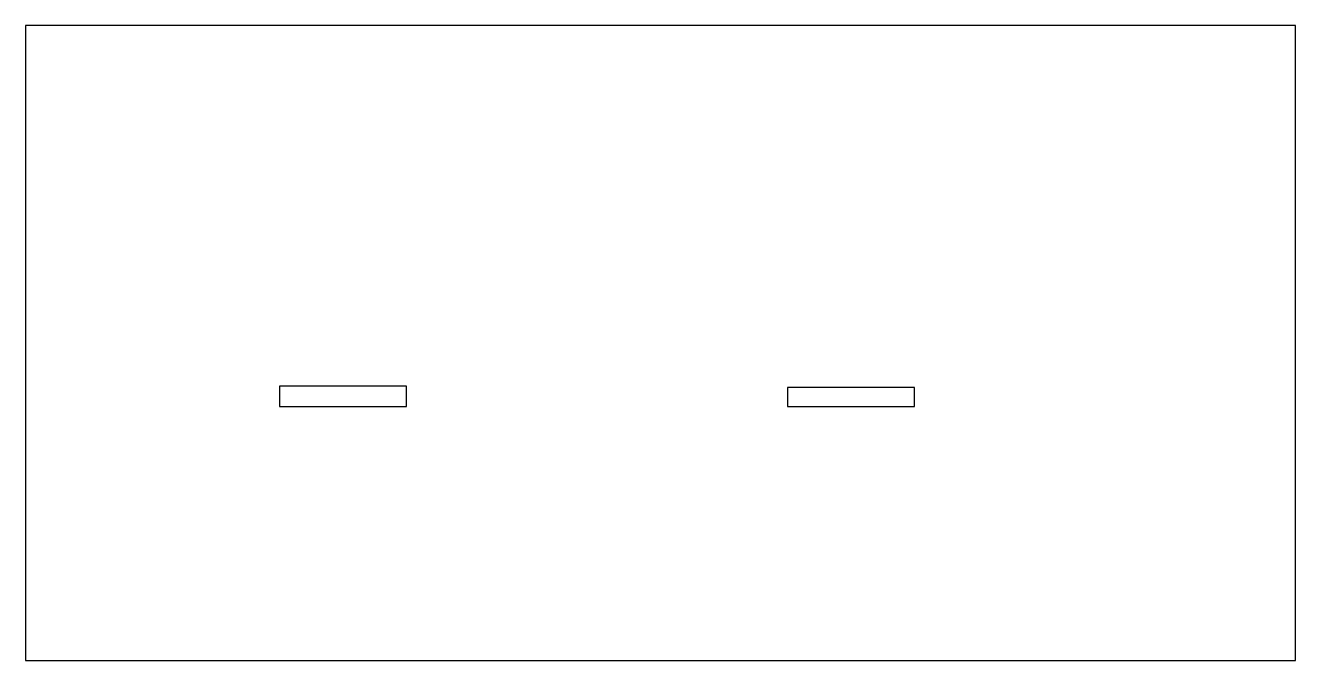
# Model space of a CAD drawing. Header units: millimetres. Extents: x 0 to 100, y 0 to 50.
import ezdxf

# ---------------------------------------------------------------- set-up
doc = ezdxf.new("R2010")
doc.units = ezdxf.units.MM

msp = doc.modelspace()

# ---------------------------------------------------------------- linework, layer by layer
for points in [[(0, 0), (100, 0), (100, 50), (0, 50)], [(20, 20), (30, 20), (30, 21.6), (20, 21.6)], [(60, 20), (70, 20), (70, 21.5), (60, 21.5)]]:
    msp.add_lwpolyline(points, close=True)

doc.saveas('drawing.dxf')
